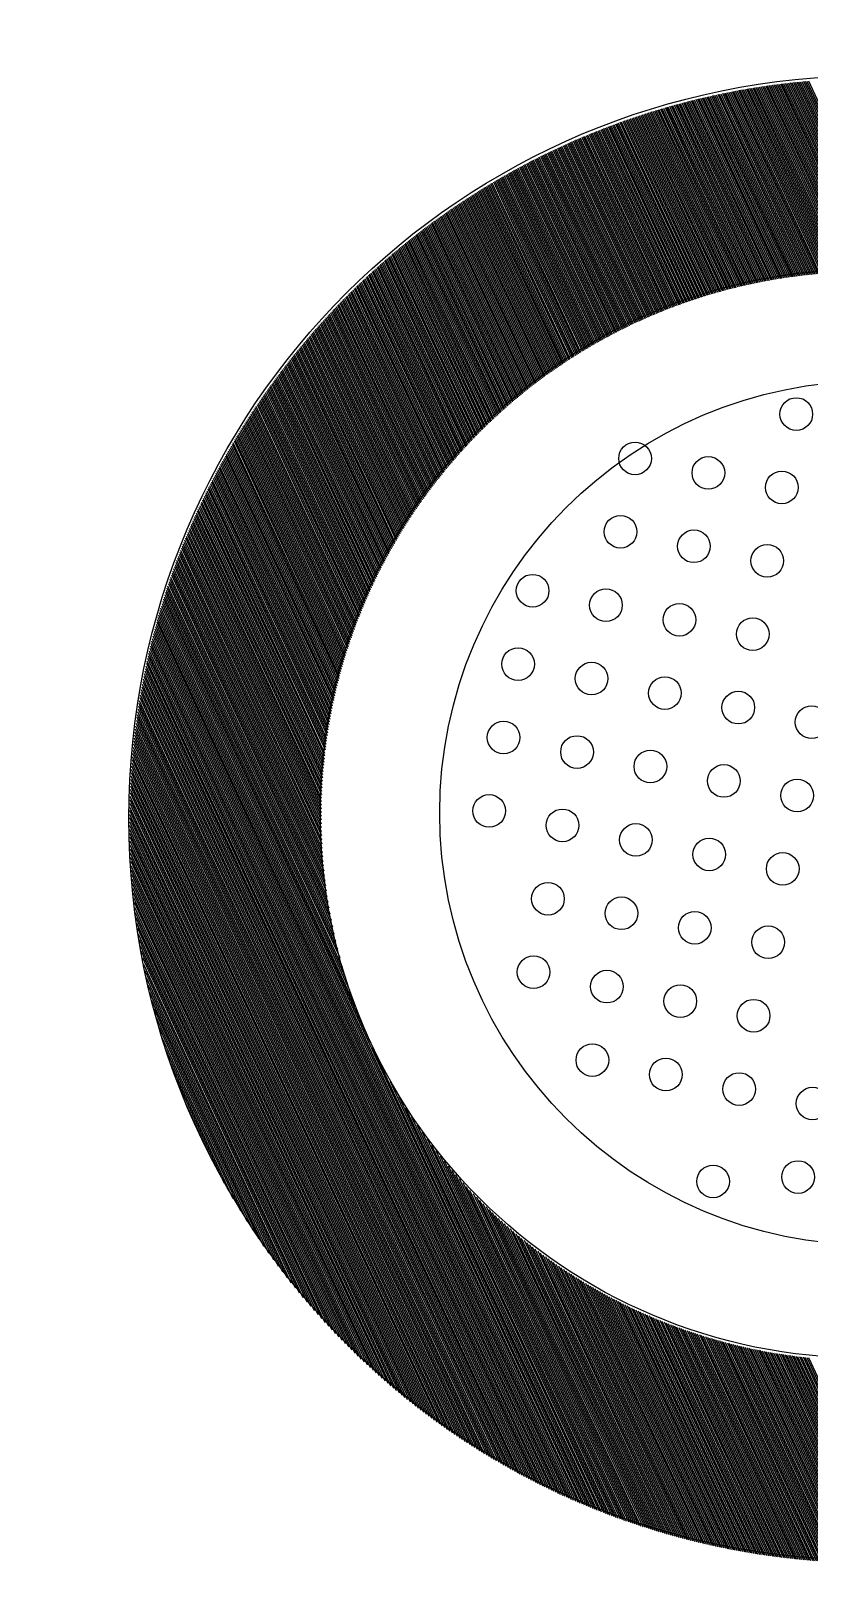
# Model space of a CAD drawing. Extents: x -11 to 40589024741, y -2 to 3380586937.
# Drawn here: x 40588213304 to 40588214091, y 3380353026 to 3380354603 of the extents above; entities that cross this region are included whole.
import ezdxf

# ---------------------------------------------------------------- set-up
doc = ezdxf.new("R2010")
doc.units = 0
doc.header["$LTSCALE"] = 10
doc.header["$MEASUREMENT"] = 0
for name, color, linetype in [('0-WALL', 252, 'Continuous'), ('WELL_ZF雨水', 4, 'Continuous'), ('WELL_雨水', 4, 'Continuous')]:
    doc.layers.add(name, color=color, linetype=linetype)

# ---------------------------------------------------------------- blocks, each defined once
blk = doc.blocks.new('虹吸井')
at = {"layer": 'WELL_ZF雨水', "color": 9, "linetype": 'Continuous'}
for p, q in [((-15971.2, -4117.8), (-15810.1, -3956.7)), ((-15970.7, -4119.6), (-15809.4, -3958.3)), ((-15970.3, -4121.4), (-15808.7, -3959.9)), ((-15969.8, -4123.2), (-15808.1, -3961.4)), ((-15969.4, -4125), (-15807.4, -3963)), ((-15969, -4126.8), (-15806.8, -3964.6)), ((-15968.5, -4128.6), (-15806.2, -3966.2)), ((-15968.1, -4130.4), (-15805.5, -3967.8)), ((-15967.7, -4132.3), (-15804.9, -3969.5)), ((-15967.3, -4134.1), (-15804.2, -3971.1)), ((-15966.9, -4136), (-15803.6, -3972.7)), ((-15966.5, -4137.8), (-15803, -3974.3)), ((-15966.1, -4139.7), (-15802.4, -3975.9)), ((-15965.7, -4141.5), (-15801.7, -3977.5)), ((-15965.3, -4143.4), (-15801.1, -3979.2)), ((-15965, -4145.2), (-15800.5, -3980.8)), ((-15964.6, -4147.1), (-15799.9, -3982.4)), ((-15964.2, -4149), (-15799.3, -3984.1)), ((-15963.9, -4150.9), (-15798.7, -3985.7)), ((-15963.5, -4152.8), (-15798.1, -3987.3)), ((-15963.2, -4154.7), (-15797.5, -3989)), ((-15962.8, -4156.6), (-15796.9, -3990.6)), ((-15962.5, -4158.5), (-15796.3, -3992.3)), ((-15962.2, -4160.4), (-15795.7, -3993.9)), ((-15961.8, -4162.3), (-15795.1, -3995.6)), ((-15961.5, -4164.3), (-15794.5, -3997.3)), ((-15961.2, -4166.2), (-15793.9, -3998.9)), ((-15960.9, -4168.1), (-15793.4, -4000.6)), ((-15960.6, -4170.1), (-15792.8, -4002.3)), ((-15960.3, -4172), (-15792.2, -4003.9)), ((-15960, -4174), (-15791.7, -4005.6)), ((-15959.7, -4176), (-15791.1, -4007.3)), ((-15959.5, -4177.9), (-15790.5, -4009)), ((-15959.2, -4179.9), (-15790, -4010.7)), ((-15958.9, -4181.9), (-15789.4, -4012.4)), ((-15958.7, -4183.9), (-15788.9, -4014.1)), ((-15958.4, -4185.9), (-15788.3, -4015.8)), ((-15958.2, -4187.9), (-15787.8, -4017.5)), ((-15958, -4189.9), (-15787.2, -4019.2)), ((-15957.7, -4191.9), (-15786.7, -4020.9)), ((-15957.5, -4193.9), (-15786.2, -4022.6)), ((-15957.3, -4196), (-15785.6, -4024.3)), ((-15957.1, -4198), (-15785.1, -4026)), ((-15956.9, -4200), (-15784.6, -4027.7)), ((-15956.7, -4202.1), (-15784.1, -4029.5)), ((-15956.5, -4204.2), (-15783.6, -4031.2)), ((-15956.3, -4206.2), (-15783, -4032.9)), ((-15956.2, -4208.3), (-15782.5, -4034.7)), ((-15956, -4210.4), (-15782, -4036.4)), ((-15955.8, -4212.5), (-15781.5, -4038.2)), ((-15955.7, -4214.6), (-15781, -4039.9)), ((-15955.6, -4216.7), (-15780.5, -4041.6)), ((-15955.4, -4218.8), (-15780, -4043.4)), ((-15955.3, -4220.9), (-15779.6, -4045.2)), ((-15955.2, -4223), (-15779.1, -4046.9)), ((-15955.1, -4225.2), (-15778.6, -4048.7)), ((-15955, -4227.3), (-15778.1, -4050.5)), ((-15954.9, -4229.4), (-15777.6, -4052.2)), ((-15954.8, -4231.6), (-15777.2, -4054)), ((-15954.7, -4233.8), (-15776.7, -4055.8)), ((-15954.6, -4235.9), (-15776.2, -4057.6)), ((-15954.6, -4238.1), (-15775.8, -4059.3)), ((-15954.5, -4240.3), (-15775.3, -4061.1)), ((-15954.5, -4242.5), (-15774.9, -4062.9)), ((-15954.4, -4244.7), (-15774.4, -4064.7)), ((-15954.4, -4247), (-15774, -4066.5)), ((-15954.6, -4267.3), (-15770.2, -4082.9)), ((-15954.5, -4262.7), (-15771, -4079.2)), ((-15954.5, -4265), (-15770.6, -4081.1)), ((-15954.4, -4249.2), (-15773.5, -4068.3)), ((-15954.4, -4251.4), (-15773.1, -4070.1)), ((-15954.4, -4253.7), (-15772.7, -4072)), ((-15954.4, -4255.9), (-15772.3, -4073.8)), ((-15954.4, -4258.2), (-15771.8, -4075.6)), ((-15954.4, -4260.4), (-15771.4, -4077.4)), ((-15955.4, -4286.1), (-15767, -4097.8)), ((-15955.3, -4283.7), (-15767.4, -4095.9)), ((-15955.1, -4281.3), (-15767.8, -4094)), ((-15955, -4279), (-15768.2, -4092.2)), ((-15954.9, -4276.6), (-15768.6, -4090.3)), ((-15954.8, -4274.3), (-15769, -4088.5)), ((-15954.7, -4272), (-15769.4, -4086.6)), ((-15954.6, -4269.6), (-15769.8, -4084.8)), ((-15957.2, -4308.1), (-15763.8, -4114.8)), ((-15956.9, -4305.6), (-15764.2, -4112.9)), ((-15956.7, -4303.1), (-15764.5, -4111)), ((-15956.5, -4300.7), (-15764.9, -4109.1)), ((-15956.3, -4298.2), (-15765.2, -4107.2)), ((-15956.1, -4295.8), (-15765.6, -4105.3)), ((-15955.9, -4293.3), (-15765.9, -4103.4)), ((-15955.7, -4290.9), (-15766.3, -4101.5)), ((-15955.6, -4288.5), (-15766.7, -4099.6)), ((-15959.6, -4328.5), (-15761.3, -4130.2)), ((-15959.3, -4325.9), (-15761.6, -4128.2)), ((-15958.9, -4323.3), (-15761.9, -4126.3)), ((-15958.6, -4320.8), (-15762.2, -4124.4)), ((-15958.3, -4318.2), (-15762.5, -4122.4)), ((-15958, -4315.7), (-15762.9, -4120.5)), ((-15957.7, -4313.1), (-15763.2, -4118.6)), ((-15957.4, -4310.6), (-15763.5, -4116.7)), ((-15963, -4349.9), (-15759, -4145.9)), ((-15962.6, -4347.2), (-15759.3, -4143.9)), ((-15962.1, -4344.4), (-15759.6, -4141.9)), ((-15961.7, -4341.8), (-15759.8, -4139.9)), ((-15961.2, -4339.1), (-15760.1, -4138)), ((-15960.8, -4336.4), (-15760.4, -4136)), ((-15960.4, -4333.8), (-15760.7, -4134.1)), ((-15960, -4331.1), (-15761, -4132.1)), ((-15967.6, -4372.4), (-15757.1, -4161.9)), ((-15966.9, -4369.5), (-15757.3, -4159.9)), ((-15966.3, -4366.6), (-15757.5, -4157.8)), ((-15965.7, -4363.8), (-15757.8, -4155.8)), ((-15965.2, -4361), (-15758, -4153.8)), ((-15964.6, -4358.2), (-15758.3, -4151.8)), ((-15964.1, -4355.4), (-15758.5, -4149.8)), ((-15963.6, -4352.6), (-15758.8, -4147.9)), ((-15972.6, -4393.2), (-15755.6, -4176.1)), ((-15971.8, -4390.1), (-15755.8, -4174.1)), ((-15971.1, -4387.1), (-15756, -4172)), ((-15970.3, -4384.1), (-15756.2, -4170)), ((-15969.6, -4381.1), (-15756.4, -4168)), ((-15968.9, -4378.2), (-15756.6, -4165.9)), ((-15968.2, -4375.3), (-15756.9, -4163.9)), ((-15980, -4418.5), (-15754.3, -4192.8)), ((-15979, -4415.2), (-15754.4, -4190.7)), ((-15978, -4411.9), (-15754.6, -4188.6)), ((-15977, -4408.7), (-15754.7, -4186.5)), ((-15976.1, -4405.6), (-15754.9, -4184.4)), ((-15975.2, -4402.4), (-15755.1, -4182.3)), ((-15974.3, -4399.3), (-15755.3, -4180.3)), ((-15973.5, -4396.2), (-15755.4, -4178.2)), ((-15988.1, -4442.3), (-15753.4, -4207.6)), ((-15986.9, -4438.8), (-15753.5, -4205.5)), ((-15985.6, -4435.3), (-15753.6, -4203.3)), ((-15984.4, -4431.9), (-15753.7, -4201.2)), ((-15983.2, -4428.5), (-15753.9, -4199.1)), ((-15982.1, -4425.1), (-15754, -4197)), ((-15981, -4421.8), (-15754.1, -4194.9)), ((-16000.2, -4472.3), (-15752.7, -4224.9)), ((-15998.5, -4468.4), (-15752.8, -4222.7)), ((-15996.8, -4464.5), (-15752.9, -4220.5)), ((-15995.3, -4460.7), (-15752.9, -4218.4)), ((-15993.7, -4456.9), (-15753, -4216.2)), ((-15992.3, -4453.2), (-15753.1, -4214)), ((-15990.8, -4449.5), (-15753.2, -4211.9)), ((-15989.5, -4445.9), (-15753.3, -4209.7)), ((-16014.2, -4502.1), (-15752.5, -4240.3)), ((-16011.9, -4497.6), (-15752.5, -4238.1)), ((-16009.8, -4493.1), (-15752.5, -4235.9)), ((-16007.7, -4488.8), (-15752.6, -4233.7)), ((-16005.7, -4484.6), (-15752.6, -4231.5)), ((-16003.8, -4480.4), (-15752.6, -4229.3)), ((-16001.9, -4476.3), (-15752.7, -4227.1)), ((-16033.9, -4537.5), (-15752.6, -4256.1)), ((-16030.6, -4531.9), (-15752.5, -4253.9)), ((-16027.5, -4526.5), (-15752.5, -4251.6)), ((-16024.5, -4521.4), (-15752.5, -4249.3)), ((-16021.7, -4516.3), (-15752.5, -4247.1)), ((-16019.1, -4511.5), (-15752.5, -4244.8)), ((-16016.6, -4506.7), (-15752.5, -4242.6)), ((-16067.7, -4587), (-15753, -4272.3)), ((-16061, -4578.1), (-15752.9, -4269.9)), ((-16055.2, -4570), (-15752.8, -4267.6)), ((-16050.1, -4562.7), (-15752.7, -4265.3)), ((-16045.5, -4555.8), (-15752.7, -4263)), ((-16041.3, -4549.4), (-15752.6, -4260.7)), ((-16037.5, -4543.3), (-15752.6, -4258.4)), ((-16465.7, -4994), (-15753.4, -4281.6)), ((-16463.4, -4993.9), (-15753.5, -4284)), ((-16461, -4993.7), (-15753.6, -4286.4)), ((-16113.4, -4639.4), (-15753.3, -4279.3)), ((-16087, -4610.8), (-15753.2, -4276.9)), ((-16075.9, -4597.5), (-15753.1, -4274.6)), ((-16458.6, -4993.6), (-15753.8, -4288.8)), ((-16456.2, -4993.5), (-15753.9, -4291.2)), ((-16453.8, -4993.3), (-15754, -4293.5)), ((-16451.4, -4993.2), (-15754.2, -4296)), ((-16449, -4993), (-15754.4, -4298.4)), ((-16446.6, -4992.8), (-15754.6, -4300.8)), ((-16444.1, -4992.6), (-15754.7, -4303.2)), ((-16441.7, -4992.4), (-15754.9, -4305.7)), ((-16439.3, -4992.2), (-15755.1, -4308.1)), ((-16436.8, -4992), (-15755.3, -4310.6)), ((-16434.3, -4991.8), (-15755.6, -4313)), ((-16431.9, -4991.6), (-15755.8, -4315.5)), ((-16429.4, -4991.3), (-15756, -4318)), ((-16426.9, -4991.1), (-15756.3, -4320.5)), ((-16424.4, -4990.8), (-15756.5, -4323)), ((-16421.9, -4990.6), (-15756.8, -4325.5)), ((-16419.3, -4990.3), (-15757.1, -4328)), ((-16416.8, -4990), (-15757.4, -4330.6)), ((-16414.3, -4989.7), (-15757.7, -4333.1)), ((-16411.7, -4989.4), (-15758, -4335.6)), ((-16409.2, -4989.1), (-15758.3, -4338.2)), ((-16406.6, -4988.7), (-15758.6, -4340.8)), ((-16404, -4988.4), (-15759, -4343.4)), ((-16401.4, -4988.1), (-15759.3, -4346)), ((-16398.8, -4987.7), (-15759.7, -4348.6)), ((-16396.2, -4987.3), (-15760, -4351.2)), ((-16393.6, -4986.9), (-15760.4, -4353.8)), ((-16390.9, -4986.6), (-15760.8, -4356.4)), ((-16388.3, -4986.2), (-15761.2, -4359.1)), ((-16385.6, -4985.7), (-15761.6, -4361.7)), ((-16383, -4985.3), (-15762.1, -4364.4)), ((-16380.3, -4984.9), (-15762.5, -4367.1)), ((-16377.6, -4984.4), (-15762.9, -4369.8)), ((-16374.9, -4984), (-15763.4, -4372.5)), ((-16372.1, -4983.5), (-15763.9, -4375.2)), ((-16369.4, -4983), (-15764.4, -4378)), ((-16366.7, -4982.5), (-15764.9, -4380.7)), ((-16363.9, -4982), (-15765.4, -4383.5)), ((-16361.1, -4981.5), (-15765.9, -4386.2)), ((-16358.4, -4980.9), (-15766.4, -4389)), ((-16355.6, -4980.4), (-15767, -4391.8)), ((-16352.7, -4979.8), (-15767.6, -4394.6)), ((-16349.9, -4979.2), (-15768.1, -4397.5)), ((-17181.8, -4562.8), (-17030.8, -4411.9)), ((-17181, -4564.3), (-17030.3, -4413.6)), ((-16347.1, -4978.6), (-15768.7, -4400.3)), ((-16344.2, -4978), (-15769.4, -4403.1)), ((-16341.3, -4977.4), (-15770, -4406)), ((-16338.5, -4976.7), (-15770.6, -4408.9)), ((-16335.6, -4976.1), (-15771.3, -4411.8)), ((-17180.3, -4565.9), (-17029.8, -4415.3)), ((-17179.6, -4567.4), (-17029.2, -4417)), ((-17178.9, -4568.9), (-17028.7, -4418.7)), ((-17178.1, -4570.4), (-17028.1, -4420.4)), ((-17177.4, -4571.9), (-17027.6, -4422.1)), ((-17176.7, -4573.4), (-17027, -4423.8)), ((-17175.9, -4575), (-17026.5, -4425.5)), ((-17175.2, -4576.5), (-17025.9, -4427.2)), ((-17174.5, -4578), (-17025.4, -4428.9)), ((-16332.6, -4975.4), (-15771.9, -4414.7)), ((-16329.7, -4974.7), (-15772.6, -4417.7)), ((-16326.8, -4974), (-15773.3, -4420.6)), ((-16323.8, -4973.3), (-15774.1, -4423.6)), ((-16320.8, -4972.6), (-15774.8, -4426.6)), ((-16317.8, -4971.8), (-15775.6, -4429.6)), ((-17173.7, -4579.5), (-17024.8, -4430.5)), ((-17173, -4581), (-17024.2, -4432.2)), ((-17172.2, -4582.4), (-17023.6, -4433.9)), ((-17171.5, -4583.9), (-17023.1, -4435.5)), ((-17170.7, -4585.4), (-17022.5, -4437.2)), ((-17169.9, -4586.9), (-17021.9, -4438.9)), ((-17169.2, -4588.4), (-17021.3, -4440.5)), ((-17168.4, -4589.9), (-17020.7, -4442.1)), ((-17167.7, -4591.4), (-17020.1, -4443.8)), ((-17166.9, -4592.8), (-17019.5, -4445.4)), ((-16314.8, -4971), (-15776.3, -4432.6)), ((-16311.8, -4970.2), (-15777.1, -4435.6)), ((-16308.7, -4969.4), (-15777.9, -4438.7)), ((-16305.6, -4968.6), (-15778.8, -4441.7)), ((-16302.5, -4967.8), (-15779.6, -4444.8)), ((-17166.1, -4594.3), (-17018.9, -4447.1)), ((-17165.3, -4595.8), (-17018.2, -4448.7)), ((-17164.6, -4597.2), (-17017.6, -4450.3)), ((-17163.8, -4598.7), (-17017, -4451.9)), ((-17163, -4600.2), (-17016.4, -4453.5)), ((-17162.2, -4601.6), (-17015.7, -4455.1)), ((-17161.4, -4603.1), (-17015.1, -4456.8)), ((-17160.6, -4604.5), (-17014.4, -4458.4)), ((-17159.8, -4606), (-17013.8, -4460)), ((-17159, -4607.4), (-17013.1, -4461.5)), ((-16299.4, -4966.9), (-15780.5, -4447.9)), ((-16296.3, -4966), (-15781.4, -4451.1)), ((-16293.1, -4965.1), (-15782.3, -4454.2)), ((-16290, -4964.2), (-15783.2, -4457.4)), ((-16286.8, -4963.2), (-15784.2, -4460.6)), ((-17158.2, -4608.9), (-17012.5, -4463.1)), ((-17157.4, -4610.3), (-17011.8, -4464.7)), ((-17156.6, -4611.8), (-17011.2, -4466.3)), ((-17155.8, -4613.2), (-17010.5, -4467.9)), ((-17155, -4614.6), (-17009.8, -4469.4)), ((-17154.2, -4616.1), (-17009.1, -4471)), ((-17153.4, -4617.5), (-17008.5, -4472.6)), ((-17152.6, -4618.9), (-17007.8, -4474.1)), ((-17151.7, -4620.3), (-17007.1, -4475.7)), ((-17150.9, -4621.8), (-17006.4, -4477.3)), ((-16283.5, -4962.2), (-15785.1, -4463.8)), ((-16280.3, -4961.2), (-15786.1, -4467.1)), ((-16277, -4960.2), (-15787.2, -4470.3)), ((-16273.7, -4959.2), (-15788.2, -4473.6)), ((-16270.4, -4958.1), (-15789.3, -4476.9)), ((-17150.1, -4623.2), (-17005.7, -4478.8)), ((-17149.3, -4624.6), (-17005, -4480.3)), ((-17148.4, -4626), (-17004.3, -4481.9)), ((-17147.6, -4627.4), (-17003.6, -4483.4)), ((-17146.8, -4628.8), (-17002.9, -4485)), ((-17145.9, -4630.2), (-17002.2, -4486.5)), ((-17145.1, -4631.6), (-17001.4, -4488)), ((-17144.2, -4633), (-17000.7, -4489.5)), ((-17143.4, -4634.4), (-17000, -4491.1)), ((-17142.5, -4635.8), (-16999.3, -4492.6)), ((-16267.1, -4957), (-15790.4, -4480.3)), ((-16263.7, -4955.9), (-15791.5, -4483.7)), ((-16260.3, -4954.7), (-15792.6, -4487)), ((-16256.9, -4953.6), (-15793.8, -4490.5)), ((-17141.7, -4637.2), (-16998.5, -4494.1)), ((-17140.8, -4638.6), (-16997.8, -4495.6)), ((-17140, -4640), (-16997.1, -4497.1)), ((-17139.1, -4641.4), (-16996.3, -4498.6)), ((-17138.2, -4642.8), (-16995.6, -4500.1)), ((-17137.4, -4644.1), (-16994.8, -4501.6)), ((-17136.5, -4645.5), (-16994, -4503.1)), ((-17135.6, -4646.9), (-16993.3, -4504.5)), ((-17134.8, -4648.3), (-16992.5, -4506)), ((-17133.9, -4649.6), (-16991.7, -4507.5)), ((-17133, -4651), (-16991, -4509)), ((-16253.5, -4952.4), (-15795, -4493.9)), ((-16250, -4951.1), (-15796.3, -4497.4)), ((-16246.5, -4949.9), (-15797.5, -4500.9)), ((-16242.9, -4948.6), (-15798.8, -4504.4)), ((-16239.3, -4947.2), (-15800.1, -4508)), ((-17132.1, -4652.4), (-16990.2, -4510.4)), ((-17131.2, -4653.7), (-16989.4, -4511.9)), ((-17130.4, -4655.1), (-16988.6, -4513.4)), ((-17129.5, -4656.4), (-16987.8, -4514.8)), ((-17128.6, -4657.8), (-16987.1, -4516.3)), ((-17127.7, -4659.2), (-16986.3, -4517.7)), ((-17126.8, -4660.5), (-16985.5, -4519.2)), ((-17125.9, -4661.8), (-16984.7, -4520.6)), ((-17125, -4663.2), (-16983.9, -4522.1)), ((-17124.1, -4664.5), (-16983, -4523.5)), ((-16235.7, -4945.9), (-15801.5, -4511.6)), ((-16232.1, -4944.5), (-15802.9, -4515.3)), ((-16228.4, -4943), (-15804.3, -4518.9)), ((-16224.7, -4941.6), (-15805.8, -4522.7)), ((-17123.2, -4665.9), (-16982.2, -4524.9)), ((-17122.3, -4667.2), (-16981.4, -4526.3)), ((-17121.4, -4668.5), (-16980.6, -4527.8)), ((-17120.4, -4669.9), (-16979.8, -4529.2)), ((-17119.5, -4671.2), (-16978.9, -4530.6)), ((-17118.6, -4672.5), (-16978.1, -4532)), ((-17117.7, -4673.9), (-16977.3, -4533.4)), ((-17116.8, -4675.2), (-16976.4, -4534.8)), ((-17115.8, -4676.5), (-16975.6, -4536.2)), ((-17114.9, -4677.8), (-16974.7, -4537.6)), ((-17114, -4679.1), (-16973.9, -4539)), ((-17113, -4680.4), (-16973, -4540.4)), ((-16221, -4940.1), (-15807.3, -4526.4)), ((-16217.2, -4938.5), (-15808.9, -4530.2)), ((-16213.3, -4936.9), (-15810.4, -4534)), ((-16209.4, -4935.3), (-15812.1, -4537.9)), ((-17112.1, -4681.7), (-16972.2, -4541.8)), ((-17111.2, -4683.1), (-16971.3, -4543.2)), ((-17110.2, -4684.4), (-16970.5, -4544.6)), ((-17109.3, -4685.7), (-16969.6, -4546)), ((-17108.3, -4687), (-16968.7, -4547.3)), ((-17107.4, -4688.3), (-16967.9, -4548.7)), ((-17106.4, -4689.5), (-16967, -4550.1)), ((-17105.5, -4690.8), (-16966.1, -4551.5)), ((-17104.5, -4692.1), (-16965.2, -4552.8)), ((-17103.6, -4693.4), (-16964.3, -4554.2)), ((-17102.6, -4694.7), (-16963.4, -4555.5)), ((-16205.5, -4933.6), (-15813.8, -4541.8)), ((-16201.6, -4931.9), (-15815.5, -4545.8)), ((-16197.5, -4930.1), (-15817.3, -4549.8)), ((-16193.5, -4928.3), (-15819.1, -4553.9)), ((-17101.7, -4696), (-16962.5, -4556.9)), ((-17100.7, -4697.3), (-16961.6, -4558.2)), ((-17099.7, -4698.5), (-16960.7, -4559.6)), ((-17098.7, -4699.8), (-16959.8, -4560.9)), ((-17097.8, -4701.1), (-16958.9, -4562.2)), ((-17096.8, -4702.4), (-16958, -4563.6)), ((-17095.8, -4703.6), (-16957.1, -4564.9)), ((-17094.8, -4704.9), (-16956.2, -4566.2)), ((-17093.9, -4706.2), (-16955.3, -4567.6)), ((-17092.9, -4707.4), (-16954.3, -4568.9)), ((-17091.9, -4708.7), (-16953.4, -4570.2)), ((-17090.9, -4709.9), (-16952.5, -4571.5)), ((-16189.3, -4926.4), (-15821, -4558)), ((-16185.2, -4924.5), (-15822.9, -4562.2)), ((-16180.9, -4922.5), (-15824.9, -4566.5)), ((-16176.6, -4920.4), (-15827, -4570.8)), ((-17089.9, -4711.2), (-16951.5, -4572.8)), ((-17088.9, -4712.4), (-16950.6, -4574.1)), ((-17087.9, -4713.7), (-16949.7, -4575.4)), ((-17086.9, -4714.9), (-16948.7, -4576.7)), ((-17085.9, -4716.2), (-16947.8, -4578)), ((-17084.9, -4717.4), (-16946.8, -4579.3)), ((-17083.9, -4718.6), (-16945.9, -4580.6)), ((-17082.9, -4719.9), (-16944.9, -4581.9)), ((-17081.9, -4721.1), (-16943.9, -4583.2)), ((-17080.9, -4722.3), (-16943, -4584.5)), ((-17079.9, -4723.6), (-16942, -4585.7)), ((-17078.8, -4724.8), (-16941, -4587)), ((-16172.2, -4918.3), (-15829.1, -4575.1)), ((-16167.8, -4916.1), (-15831.3, -4579.6)), ((-16163.3, -4913.8), (-15833.6, -4584.1)), ((-17077.8, -4726), (-16940.1, -4588.3)), ((-17076.8, -4727.2), (-16939.1, -4589.5)), ((-17075.8, -4728.5), (-16938.1, -4590.8)), ((-17074.7, -4729.7), (-16937.1, -4592.1)), ((-17073.7, -4730.9), (-16936.1, -4593.3)), ((-17072.7, -4732.1), (-16935.1, -4594.6)), ((-17071.6, -4733.3), (-16934.1, -4595.8)), ((-17070.6, -4734.5), (-16933.1, -4597.1)), ((-17069.6, -4735.7), (-16932.1, -4598.3)), ((-17068.5, -4736.9), (-16931.1, -4599.6)), ((-17067.5, -4738.1), (-16930.1, -4600.8)), ((-17066.4, -4739.3), (-16929.1, -4602)), ((-17065.4, -4740.5), (-16928.1, -4603.3)), ((-16158.7, -4911.5), (-15835.9, -4588.7)), ((-16154, -4909), (-15838.3, -4593.4)), ((-16149.2, -4906.5), (-15840.9, -4598.1)), ((-16144.4, -4903.9), (-15843.5, -4603)), ((-17064.3, -4741.7), (-16927.1, -4604.5)), ((-17063.3, -4742.9), (-16926.1, -4605.7)), ((-17062.2, -4744.1), (-16925, -4606.9)), ((-17061.1, -4745.3), (-16924, -4608.1)), ((-17060.1, -4746.5), (-16923, -4609.4)), ((-17059, -4747.6), (-16921.9, -4610.6)), ((-17058, -4748.8), (-16920.9, -4611.8)), ((-17056.9, -4750), (-16919.9, -4613)), ((-17055.8, -4751.2), (-16918.8, -4614.2)), ((-17054.7, -4752.3), (-16917.8, -4615.4)), ((-17053.7, -4753.5), (-16916.7, -4616.6)), ((-17052.6, -4754.7), (-16915.7, -4617.8)), ((-17051.5, -4755.8), (-16914.6, -4618.9)), ((-16139.4, -4901.2), (-15846.2, -4608)), ((-16134.3, -4898.3), (-15849, -4613.1)), ((-16129.1, -4895.4), (-15852, -4618.3)), ((-17050.4, -4757), (-16913.5, -4620.1)), ((-17049.3, -4758.2), (-16912.5, -4621.3)), ((-17048.2, -4759.3), (-16911.4, -4622.5)), ((-17047.2, -4760.5), (-16910.3, -4623.7)), ((-17046.1, -4761.6), (-16909.3, -4624.8)), ((-17045, -4762.8), (-16908.2, -4626)), ((-17043.9, -4763.9), (-16907.1, -4627.2)), ((-17042.8, -4765.1), (-16906, -4628.3)), ((-17041.7, -4766.2), (-16904.9, -4629.5)), ((-17040.6, -4767.3), (-16903.9, -4630.6)), ((-17039.5, -4768.5), (-16902.8, -4631.8)), ((-17038.3, -4769.6), (-16901.7, -4632.9)), ((-17037.2, -4770.8), (-16900.6, -4634.1)), ((-16123.8, -4892.3), (-15855.1, -4623.6)), ((-16118.3, -4889), (-15858.3, -4629.1)), ((-16112.6, -4885.6), (-15861.7, -4634.7)), ((-17036.1, -4771.9), (-16899.5, -4635.2)), ((-17035, -4773), (-16898.4, -4636.4)), ((-17033.9, -4774.1), (-16897.2, -4637.5)), ((-17032.8, -4775.3), (-16896.1, -4638.6)), ((-17031.6, -4776.4), (-16895, -4639.8)), ((-17030.5, -4777.5), (-16893.9, -4640.9)), ((-17029.4, -4778.6), (-16892.8, -4642)), ((-17028.3, -4779.7), (-16891.7, -4643.1)), ((-17027.1, -4780.8), (-16890.5, -4644.3)), ((-17026, -4782), (-16889.4, -4645.4)), ((-17024.8, -4783.1), (-16888.3, -4646.5)), ((-17023.7, -4784.2), (-16887.1, -4647.6)), ((-17022.6, -4785.3), (-16886, -4648.7)), ((-17021.4, -4786.4), (-16884.8, -4649.8)), ((-17020.3, -4787.5), (-16883.7, -4650.9)), ((-16468.1, -4994.1), (-16117.5, -4643.6)), ((-16106.8, -4882), (-15865.3, -4640.6)), ((-16100.8, -4878.3), (-15869.1, -4646.6)), ((-17019.1, -4788.6), (-16882.5, -4652)), ((-17018, -4789.7), (-16881.4, -4653.1)), ((-17016.8, -4790.7), (-16880.2, -4654.2)), ((-17015.7, -4791.8), (-16879.1, -4655.2)), ((-17014.5, -4792.9), (-16877.9, -4656.3)), ((-17013.3, -4794), (-16876.7, -4657.4)), ((-17012.2, -4795.1), (-16875.6, -4658.5)), ((-17011, -4796.2), (-16874.4, -4659.5)), ((-17009.8, -4797.2), (-16873.2, -4660.6)), ((-17008.7, -4798.3), (-16872, -4661.7)), ((-17007.5, -4799.4), (-16870.8, -4662.7)), ((-17006.3, -4800.5), (-16869.6, -4663.8)), ((-17005.1, -4801.5), (-16868.5, -4664.8)), ((-17004, -4802.6), (-16867.3, -4665.9)), ((-16094.5, -4874.2), (-15873.1, -4652.8)), ((-16088, -4870), (-15877.4, -4659.4)), ((-16081.2, -4865.4), (-15882, -4666.2)), ((-17002.8, -4803.6), (-16866.1, -4666.9)), ((-17001.6, -4804.7), (-16864.9, -4668)), ((-17000.4, -4805.8), (-16863.7, -4669)), ((-16999.2, -4806.8), (-16862.5, -4670.1)), ((-16998, -4807.9), (-16861.2, -4671.1)), ((-16996.8, -4808.9), (-16860, -4672.1)), ((-16995.6, -4810), (-16858.8, -4673.2)), ((-16994.4, -4811), (-16857.6, -4674.2)), ((-16993.2, -4812.1), (-16856.4, -4675.2)), ((-16992, -4813.1), (-16855.1, -4676.2)), ((-16990.8, -4814.1), (-16853.9, -4677.2)), ((-16989.6, -4815.2), (-16852.7, -4678.3)), ((-16988.4, -4816.2), (-16851.4, -4679.3)), ((-16987.2, -4817.2), (-16850.2, -4680.3)), ((-16986, -4818.3), (-16849, -4681.3)), ((-16984.7, -4819.3), (-16847.7, -4682.3)), ((-16472.8, -4994.3), (-16159.5, -4681)), ((-16470.4, -4994.2), (-16146.2, -4670)), ((-16074, -4860.5), (-15886.9, -4673.4)), ((-16066.4, -4855.1), (-15892.3, -4681)), ((-16983.5, -4820.3), (-16846.5, -4683.3)), ((-16982.3, -4821.3), (-16845.2, -4684.3)), ((-16981.1, -4822.3), (-16844, -4685.2)), ((-16979.8, -4823.4), (-16842.7, -4686.2)), ((-16978.6, -4824.4), (-16841.4, -4687.2)), ((-16977.4, -4825.4), (-16840.2, -4688.2)), ((-16976.1, -4826.4), (-16838.9, -4689.2)), ((-16974.9, -4827.4), (-16837.6, -4690.1)), ((-16973.7, -4828.4), (-16836.4, -4691.1)), ((-16972.4, -4829.4), (-16835.1, -4692.1)), ((-16971.2, -4830.4), (-16833.8, -4693)), ((-16969.9, -4831.4), (-16832.5, -4694)), ((-16968.7, -4832.4), (-16831.2, -4695)), ((-16967.4, -4833.4), (-16829.9, -4695.9)), ((-16966.2, -4834.4), (-16828.6, -4696.9)), ((-16964.9, -4835.4), (-16827.3, -4697.8)), ((-16477.4, -4994.5), (-16178.9, -4696)), ((-16475.1, -4994.4), (-16170, -4689.2)), ((-16058.2, -4849.2), (-15898.2, -4689.1)), ((-16049.4, -4842.6), (-15904.8, -4698)), ((-16963.6, -4836.4), (-16826, -4698.7)), ((-16962.4, -4837.3), (-16824.7, -4699.7)), ((-16961.1, -4838.3), (-16823.4, -4700.6)), ((-16959.8, -4839.3), (-16822.1, -4701.5)), ((-16958.6, -4840.3), (-16820.8, -4702.5)), ((-16957.3, -4841.2), (-16819.5, -4703.4)), ((-16956, -4842.2), (-16818.1, -4704.3)), ((-16954.7, -4843.2), (-16816.8, -4705.2)), ((-16953.5, -4844.1), (-16815.5, -4706.2)), ((-16952.2, -4845.1), (-16814.1, -4707.1)), ((-16950.9, -4846.1), (-16812.8, -4708)), ((-16949.6, -4847), (-16811.5, -4708.9)), ((-16948.3, -4848), (-16810.1, -4709.8)), ((-16947, -4848.9), (-16808.8, -4710.7)), ((-16945.7, -4849.9), (-16807.4, -4711.6)), ((-16944.4, -4850.8), (-16806.1, -4712.5)), ((-16943.1, -4851.8), (-16804.7, -4713.4)), ((-16484.4, -4994.7), (-16201.1, -4711.5)), ((-16482.1, -4994.6), (-16194.3, -4706.9)), ((-16479.7, -4994.6), (-16187, -4701.8)), ((-16039.5, -4835), (-15912.4, -4707.8)), ((-16941.8, -4852.7), (-16803.4, -4714.2)), ((-16940.5, -4853.7), (-16802, -4715.1)), ((-16939.2, -4854.6), (-16800.6, -4716)), ((-16937.9, -4855.5), (-16799.3, -4716.9)), ((-16936.6, -4856.5), (-16797.9, -4717.7)), ((-16935.3, -4857.4), (-16796.5, -4718.6)), ((-16934, -4858.3), (-16795.1, -4719.5)), ((-16932.7, -4859.3), (-16793.7, -4720.3)), ((-16931.3, -4860.2), (-16792.3, -4721.2)), ((-16930, -4861.1), (-16791, -4722)), ((-16928.7, -4862), (-16789.6, -4722.9)), ((-16927.4, -4862.9), (-16788.2, -4723.7)), ((-16926, -4863.8), (-16786.8, -4724.6)), ((-16924.7, -4864.8), (-16785.3, -4725.4)), ((-16923.4, -4865.7), (-16783.9, -4726.3)), ((-16922, -4866.6), (-16782.5, -4727.1)), ((-16920.7, -4867.5), (-16781.1, -4727.9)), ((-16919.3, -4868.4), (-16779.7, -4728.7)), ((-16918, -4869.3), (-16778.3, -4729.6)), ((-16495.8, -4994.9), (-16230.4, -4729.5)), ((-16493.5, -4994.8), (-16225.1, -4726.4)), ((-16491.2, -4994.8), (-16219.5, -4723.1)), ((-16489, -4994.8), (-16213.7, -4719.5)), ((-16486.7, -4994.7), (-16207.6, -4715.6)), ((-16028.3, -4826), (-15921.4, -4719.1)), ((-16916.6, -4870.2), (-16776.8, -4730.4)), ((-16915.3, -4871.1), (-16775.4, -4731.2)), ((-16913.9, -4872), (-16774, -4732)), ((-16912.6, -4872.8), (-16772.5, -4732.8)), ((-16911.2, -4873.7), (-16771.1, -4733.6)), ((-16909.8, -4874.6), (-16769.6, -4734.4)), ((-16908.5, -4875.5), (-16768.2, -4735.2)), ((-16907.1, -4876.4), (-16766.7, -4736)), ((-16905.7, -4877.2), (-16765.3, -4736.8)), ((-16904.4, -4878.1), (-16763.8, -4737.6)), ((-16903, -4879), (-16762.4, -4738.3)), ((-16901.6, -4879.9), (-16760.9, -4739.1)), ((-16900.2, -4880.7), (-16759.4, -4739.9)), ((-16898.9, -4881.6), (-16757.9, -4740.7)), ((-16897.5, -4882.4), (-16756.5, -4741.4)), ((-16896.1, -4883.3), (-16755, -4742.2)), ((-16894.7, -4884.2), (-16753.5, -4743)), ((-16893.3, -4885), (-16752, -4743.7)), ((-16891.9, -4885.9), (-16750.5, -4744.5)), ((-16890.5, -4886.7), (-16749, -4745.2)), ((-16509.2, -4994.9), (-16259.4, -4745)), ((-16507, -4994.9), (-16254.9, -4742.8)), ((-16504.8, -4994.9), (-16250.3, -4740.4)), ((-16502.5, -4994.9), (-16245.5, -4737.9)), ((-16500.3, -4994.9), (-16240.6, -4735.2)), ((-16498, -4994.9), (-16235.6, -4732.5)), ((-16014.6, -4814.6), (-15932.8, -4732.7)), ((-16889.1, -4887.6), (-16747.5, -4745.9)), ((-16887.7, -4888.4), (-16746, -4746.7)), ((-16886.3, -4889.2), (-16744.5, -4747.4)), ((-16884.9, -4890.1), (-16743, -4748.2)), ((-16883.5, -4890.9), (-16741.5, -4748.9)), ((-16882.1, -4891.7), (-16739.9, -4749.6)), ((-16880.7, -4892.6), (-16738.4, -4750.3)), ((-16879.2, -4893.4), (-16736.9, -4751)), ((-16877.8, -4894.2), (-16735.4, -4751.8)), ((-16876.4, -4895), (-16733.8, -4752.5)), ((-16875, -4895.9), (-16732.3, -4753.2)), ((-16873.5, -4896.7), (-16730.7, -4753.9)), ((-16872.1, -4897.5), (-16729.2, -4754.6)), ((-16870.7, -4898.3), (-16727.6, -4755.3)), ((-16869.2, -4899.1), (-16726.1, -4755.9)), ((-16867.8, -4899.9), (-16724.5, -4756.6)), ((-16866.3, -4900.7), (-16722.9, -4757.3)), ((-16864.9, -4901.5), (-16721.4, -4758)), ((-16863.5, -4902.3), (-16719.8, -4758.7)), ((-16862, -4903.1), (-16718.2, -4759.3)), ((-16860.6, -4903.9), (-16716.6, -4760)), ((-16859.1, -4904.7), (-16715.1, -4760.6)), ((-16526.8, -4994.5), (-16292.5, -4760.1)), ((-16524.7, -4994.6), (-16288.6, -4758.5)), ((-16522.5, -4994.6), (-16284.7, -4756.8)), ((-16520.3, -4994.7), (-16280.6, -4755)), ((-16518.1, -4994.7), (-16276.6, -4753.2)), ((-16515.9, -4994.8), (-16272.4, -4751.3)), ((-16513.7, -4994.8), (-16268.2, -4749.3)), ((-16511.5, -4994.8), (-16263.8, -4747.2)), ((-15994.6, -4796.8), (-15950.6, -4752.7)), ((-16857.6, -4905.5), (-16713.5, -4761.3)), ((-16856.2, -4906.3), (-16711.9, -4762)), ((-16854.7, -4907), (-16710.3, -4762.6)), ((-16853.2, -4907.8), (-16708.7, -4763.2)), ((-16851.8, -4908.6), (-16707.1, -4763.9)), ((-16850.3, -4909.4), (-16705.5, -4764.5)), ((-16848.8, -4910.1), (-16703.9, -4765.2)), ((-16847.4, -4910.9), (-16702.2, -4765.8)), ((-16845.9, -4911.7), (-16700.6, -4766.4)), ((-16844.4, -4912.4), (-16699, -4767)), ((-16842.9, -4913.2), (-16697.4, -4767.6)), ((-16841.4, -4913.9), (-16695.7, -4768.2)), ((-16839.9, -4914.7), (-16694.1, -4768.9)), ((-16838.4, -4915.4), (-16692.4, -4769.5)), ((-16836.9, -4916.2), (-16690.8, -4770)), ((-16835.4, -4916.9), (-16689.1, -4770.6)), ((-16833.9, -4917.7), (-16687.5, -4771.2)), ((-16832.4, -4918.4), (-16685.8, -4771.8)), ((-16830.9, -4919.2), (-16684.1, -4772.4)), ((-16829.4, -4919.9), (-16682.5, -4773)), ((-16827.9, -4920.6), (-16680.8, -4773.5)), ((-16826.4, -4921.3), (-16679.1, -4774.1)), ((-16824.9, -4922.1), (-16677.4, -4774.7)), ((-16823.3, -4922.8), (-16675.8, -4775.2)), ((-16821.8, -4923.5), (-16674.1, -4775.8)), ((-16820.3, -4924.2), (-16672.4, -4776.3)), ((-16818.7, -4924.9), (-16670.7, -4776.9)), ((-16554.6, -4993.1), (-16338.5, -4777)), ((-16552.5, -4993.2), (-16335.2, -4775.9)), ((-16550.4, -4993.4), (-16331.9, -4774.9)), ((-16548.3, -4993.5), (-16328.5, -4773.7)), ((-16546.2, -4993.6), (-16325.1, -4772.6)), ((-16544, -4993.7), (-16321.7, -4771.4)), ((-16541.9, -4993.9), (-16318.2, -4770.1)), ((-16539.8, -4994), (-16314.7, -4768.8)), ((-16537.6, -4994.1), (-16311.1, -4767.5)), ((-16535.5, -4994.2), (-16307.5, -4766.1)), ((-16533.3, -4994.3), (-16303.8, -4764.7)), ((-16531.2, -4994.3), (-16300.1, -4763.3)), ((-16529, -4994.4), (-16296.3, -4761.7)), ((-16817.2, -4925.7), (-16669, -4777.4)), ((-16815.7, -4926.4), (-16667.2, -4777.9)), ((-16814.1, -4927.1), (-16665.5, -4778.5)), ((-16812.6, -4927.8), (-16663.8, -4779)), ((-16811, -4928.5), (-16662.1, -4779.5)), ((-16809.5, -4929.2), (-16660.3, -4780)), ((-16807.9, -4929.9), (-16658.6, -4780.5)), ((-16806.4, -4930.6), (-16656.9, -4781)), ((-16804.8, -4931.2), (-16655.1, -4781.5)), ((-16803.3, -4931.9), (-16653.4, -4782)), ((-16801.7, -4932.6), (-16651.6, -4782.5)), ((-16800.1, -4933.3), (-16649.9, -4783)), ((-16798.6, -4934), (-16648.1, -4783.5)), ((-16797, -4934.6), (-16646.3, -4784)), ((-16795.4, -4935.3), (-16644.6, -4784.4)), ((-16793.9, -4936), (-16642.8, -4784.9)), ((-16792.3, -4936.6), (-16641, -4785.4)), ((-16790.7, -4937.3), (-16639.2, -4785.8)), ((-16789.1, -4938), (-16637.4, -4786.3)), ((-16787.5, -4938.6), (-16635.6, -4786.7)), ((-16785.9, -4939.3), (-16633.8, -4787.2)), ((-16784.3, -4939.9), (-16632, -4787.6)), ((-16782.7, -4940.6), (-16630.2, -4788)), ((-16781.1, -4941.2), (-16628.4, -4788.4)), ((-16779.5, -4941.9), (-16626.5, -4788.9)), ((-16777.9, -4942.5), (-16624.7, -4789.3)), ((-16776.3, -4943.1), (-16622.9, -4789.7)), ((-16774.7, -4943.8), (-16621, -4790.1)), ((-16773.1, -4944.4), (-16619.2, -4790.5)), ((-16771.4, -4945), (-16617.3, -4790.9)), ((-16769.8, -4945.6), (-16615.5, -4791.3)), ((-16768.2, -4946.2), (-16613.6, -4791.6)), ((-16766.6, -4946.9), (-16611.7, -4792)), ((-16764.9, -4947.5), (-16609.9, -4792.4)), ((-16763.3, -4948.1), (-16608, -4792.8)), ((-16595.5, -4989.1), (-16398.8, -4792.4)), ((-16593.5, -4989.3), (-16396, -4791.8)), ((-16591.5, -4989.6), (-16393.2, -4791.2)), ((-16589.5, -4989.8), (-16390.3, -4790.6)), ((-16587.5, -4990.1), (-16387.5, -4790)), ((-16585.5, -4990.3), (-16384.6, -4789.4)), ((-16583.5, -4990.5), (-16381.7, -4788.7)), ((-16581.4, -4990.7), (-16378.8, -4788.1)), ((-16579.4, -4990.9), (-16375.8, -4787.4)), ((-16577.4, -4991.1), (-16372.9, -4786.6)), ((-16575.3, -4991.4), (-16369.9, -4785.9)), ((-16573.3, -4991.5), (-16366.9, -4785.1)), ((-16571.2, -4991.7), (-16363.8, -4784.3)), ((-16569.2, -4991.9), (-16360.8, -4783.5)), ((-16567.1, -4992.1), (-16357.7, -4782.7)), ((-16565, -4992.3), (-16354.6, -4781.8)), ((-16563, -4992.5), (-16351.4, -4780.9)), ((-16560.9, -4992.6), (-16348.2, -4780)), ((-16558.8, -4992.8), (-16345, -4779)), ((-16556.7, -4992.9), (-16341.8, -4778)), ((-16761.7, -4948.7), (-16606.1, -4793.1)), ((-16760, -4949.3), (-16604.2, -4793.5)), ((-16758.4, -4949.9), (-16602.3, -4793.8)), ((-16756.7, -4950.5), (-16600.4, -4794.2)), ((-16755.1, -4951.1), (-16598.5, -4794.5)), ((-16753.4, -4951.7), (-16596.6, -4794.8)), ((-16751.8, -4952.3), (-16594.6, -4795.1)), ((-16750.1, -4952.8), (-16592.7, -4795.5)), ((-16748.4, -4953.4), (-16590.8, -4795.8)), ((-16746.8, -4954), (-16588.8, -4796.1)), ((-16745.1, -4954.6), (-16586.9, -4796.4)), ((-16743.4, -4955.1), (-16584.9, -4796.7)), ((-16741.7, -4955.7), (-16583, -4797)), ((-16740.1, -4956.3), (-16581, -4797.2)), ((-16738.4, -4956.8), (-16579.1, -4797.5)), ((-16736.7, -4957.4), (-16577.1, -4797.8)), ((-16735, -4957.9), (-16575.1, -4798)), ((-16733.3, -4958.5), (-16573.1, -4798.3)), ((-16731.6, -4959), (-16571.1, -4798.5)), ((-16729.9, -4959.6), (-16569.1, -4798.8)), ((-16728.2, -4960.1), (-16567.1, -4799)), ((-16726.5, -4960.7), (-16565.1, -4799.2)), ((-16724.8, -4961.2), (-16563, -4799.5)), ((-16723.1, -4961.7), (-16561, -4799.7)), ((-16721.3, -4962.3), (-16559, -4799.9)), ((-16719.6, -4962.8), (-16556.9, -4800.1)), ((-16717.9, -4963.3), (-16554.9, -4800.3)), ((-16716.2, -4963.8), (-16552.8, -4800.5)), ((-16714.4, -4964.3), (-16550.8, -4800.6)), ((-16712.7, -4964.8), (-16548.7, -4800.8)), ((-16711, -4965.3), (-16546.6, -4801)), ((-16709.2, -4965.8), (-16544.5, -4801.1)), ((-16707.5, -4966.3), (-16542.4, -4801.3)), ((-16705.7, -4966.8), (-16540.3, -4801.4)), ((-16704, -4967.3), (-16538.2, -4801.6)), ((-16702.2, -4967.8), (-16536.1, -4801.7)), ((-16700.4, -4968.3), (-16534, -4801.8)), ((-16698.7, -4968.8), (-16531.8, -4801.9)), ((-16696.9, -4969.3), (-16529.7, -4802)), ((-16695.1, -4969.7), (-16527.5, -4802.1)), ((-16693.4, -4970.2), (-16525.4, -4802.2)), ((-16691.6, -4970.7), (-16523.2, -4802.3)), ((-16689.8, -4971.1), (-16521, -4802.3)), ((-16688, -4971.6), (-16518.8, -4802.4)), ((-16686.2, -4972), (-16516.7, -4802.5)), ((-16684.4, -4972.5), (-16514.5, -4802.5)), ((-16682.6, -4972.9), (-16512.2, -4802.5)), ((-16680.8, -4973.4), (-16510, -4802.6)), ((-16679, -4973.8), (-16507.8, -4802.6)), ((-16677.2, -4974.3), (-16505.6, -4802.6)), ((-16675.4, -4974.7), (-16503.3, -4802.6)), ((-16673.6, -4975.1), (-16501.1, -4802.6)), ((-16671.8, -4975.5), (-16498.8, -4802.6)), ((-16669.9, -4976), (-16496.5, -4802.5)), ((-16668.1, -4976.4), (-16494.2, -4802.5)), ((-16666.3, -4976.8), (-16492, -4802.5)), ((-16664.4, -4977.2), (-16489.7, -4802.4)), ((-16662.6, -4977.6), (-16487.3, -4802.3)), ((-16660.8, -4978), (-16485, -4802.3)), ((-16658.9, -4978.4), (-16482.7, -4802.2)), ((-16657.1, -4978.8), (-16480.3, -4802.1)), ((-16655.2, -4979.2), (-16478, -4802)), ((-16653.3, -4979.6), (-16475.6, -4801.8)), ((-16651.5, -4979.9), (-16473.3, -4801.7)), ((-16649.6, -4980.3), (-16470.9, -4801.6)), ((-16647.7, -4980.7), (-16468.5, -4801.4)), ((-16645.9, -4981.1), (-16466.1, -4801.3)), ((-16644, -4981.4), (-16463.6, -4801.1)), ((-16642.1, -4981.8), (-16461.2, -4800.9)), ((-16640.2, -4982.1), (-16458.8, -4800.7)), ((-16638.3, -4982.5), (-16456.3, -4800.5)), ((-16636.4, -4982.8), (-16453.9, -4800.3)), ((-16634.5, -4983.2), (-16451.4, -4800)), ((-16632.6, -4983.5), (-16448.9, -4799.8)), ((-16630.7, -4983.9), (-16446.4, -4799.5)), ((-16628.8, -4984.2), (-16443.9, -4799.3)), ((-16626.9, -4984.5), (-16441.3, -4799)), ((-16624.9, -4984.8), (-16438.8, -4798.7)), ((-16623, -4985.1), (-16436.2, -4798.4)), ((-16621.1, -4985.5), (-16433.6, -4798)), ((-16619.1, -4985.8), (-16431.1, -4797.7)), ((-16617.2, -4986.1), (-16428.5, -4797.3)), ((-16615.2, -4986.4), (-16425.8, -4797)), ((-16613.3, -4986.7), (-16423.2, -4796.6)), ((-16611.3, -4987), (-16420.6, -4796.2)), ((-16609.4, -4987.2), (-16417.9, -4795.8)), ((-16607.4, -4987.5), (-16415.2, -4795.3)), ((-16605.4, -4987.8), (-16412.5, -4794.9)), ((-16603.5, -4988.1), (-16409.8, -4794.4)), ((-16601.5, -4988.3), (-16407.1, -4793.9)), ((-16599.5, -4988.6), (-16404.3, -4793.4)), ((-16597.5, -4988.8), (-16401.6, -4792.9))]:
    blk.add_line(p, q, dxfattribs=at)
at = {"layer": 'WELL_ZF雨水', "color": 1}
for centre, radius in [((-16504.6, -4246.4), 750), ((-16506.5, -4254.1), 550), ((-16509.5, -4247.6), 436.5)]:
    blk.add_circle(centre, radius, dxfattribs=at)
at = {"layer": 'WELL_ZF雨水', "color": 0, "linetype": 'ByBlock'}
for centre in [(-16138.7, -4190.7), (-16213.4, -4202.5), (-16213.4, -4202.5), (-16104.9, -4269.7), (-16276.2, -4289), (-16276.2, -4289), (-16201.6, -4277.2), (-16201.6, -4277.2), (-16350.9, -4300.8), (-16350.9, -4300.8), (-16425.5, -4312.6), (-16574.8, -4336.3), (-16500.2, -4324.5), (-16189.8, -4351.8), (-16189.8, -4351.8), (-16264.4, -4363.6), (-16264.4, -4363.6), (-16339.1, -4375.5), (-16339.1, -4375.5), (-16488.4, -4399.1), (-16413.7, -4387.3), (-16563, -4410.9), (-16637.7, -4422.8), (-16637.7, -4422.8), (-16637.7, -4422.8), (-16177.9, -4426.5), (-16177.9, -4426.5), (-16787, -4446.4), (-16787, -4446.4), (-16712.3, -4434.6), (-16712.3, -4434.6), (-16712.3, -4434.6), (-16252.6, -4438.3), (-16252.6, -4438.3), (-16861.6, -4458.2), (-16401.9, -4461.9), (-16327.2, -4450.1), (-16327.2, -4450.1), (-16476.5, -4473.8), (-16551.2, -4485.6), (-16700.5, -4509.2), (-16700.5, -4509.2), (-16700.5, -4509.2), (-16625.8, -4497.4), (-16625.8, -4497.4), (-16625.8, -4497.4), (-16625.8, -4497.4), (-16775.1, -4521.1), (-16775.1, -4521.1), (-16775.1, -4521.1), (-16315.4, -4524.8), (-16315.4, -4524.8), (-16240.8, -4512.9), (-16240.8, -4512.9), (-16240.8, -4512.9), (-16390.1, -4536.6), (-16390.1, -4536.6), (-16464.7, -4548.4), (-16464.7, -4548.4), (-16614, -4572.1), (-16614, -4572.1), (-16539.4, -4560.2), (-16539.4, -4560.2), (-16688.7, -4583.9), (-16688.7, -4583.9), (-16688.7, -4583.9), (-16763.3, -4595.7), (-16763.3, -4595.7), (-16763.3, -4595.7), (-16378.2, -4611.2), (-16527.5, -4634.9), (-16452.9, -4623.1), (-16602.2, -4646.7)]:
    blk.add_circle(centre, 16.5, dxfattribs=at)

msp = doc.modelspace()

# ---------------------------------------------------------------- hatches: boundary and pattern name
at = {"layer": '0-WALL'}
h = msp.add_hatch(dxfattribs=at)
h.set_pattern_fill('草坪或沼泽', color=256, scale=400, angle=-0.200256636)
h.set_pattern_definition([(359.79974, (40586781652.2, 3380096977.4), (1605.5824, 1594.398), [240, -48, 64, -48, 240, -960]), (359.79974, (40586781572.4, 3380097025.7), (1605.5824, 1594.398), [160, -120, 240, -120, 160, -800]), (359.79974, (40586782134.6, 3380097663.7), (1605.5824, 1594.398), [200, -80, 200, -1120]), (359.79974, (40586781335.8, 3380097986.5), (1605.5824, 1594.398), [80, -160, 80, -1280]), (89.79974, (40586781495.8, 3380097986), (-1594.398, 1605.5824), [144, -1456]), (89.79974, (40586781972.4, 3380097024.3), (-1594.398, 1605.5824), [160, -1440]), (89.79974, (40586782374.6, 3380097662.9), (-1594.398, 1605.5824), [160, -1440]), (44.79974, (40586782180.3, 3380097007.6), (5.5922, 1599.9902), [160, -2102.7417]), (134.79974, (40586781764.3, 3380097009), (-1599.9902, 5.5922), [160, -2102.7417]), (63.23469, (40586782132.4, 3380097015.7), (5.5922, 1599.99023), [160, -3417.7088]), (75.7635, (40586782052.4, 3380097024), (5.59221, 1599.99023), [160, -6436.969]), (75.7635, (40586782454.64, 3380097662.6), (5.59221, 1599.99023), [128, -6468.969]), (75.7635, (40586781527.76, 3380097985.85), (5.59221, 1599.99023), [112, -6484.969]), (103.835987, (40586781892.4, 3380097024.57), (5.59221, 1599.99023), [160, -6436.969]), (103.835987, (40586782294.64, 3380097663.17), (5.59221, 1599.99023), [128, -6468.969]), (103.835987, (40586781463.76, 3380097986.07), (5.59221, 1599.99023), [112, -6484.969]), (116.364795, (40586781812.4, 3380097016.85), (5.5922, 1599.99023), [160, -3417.7069])])
edge = h.paths.add_edge_path()
edge.add_line((40588347473.747322, 3380325610.238097), (40588347683.541443, 3380326090.42787))
edge.add_line((40588347683.541443, 3380326090.42787), (40588351031.622383, 3380333884.752417))
edge.add_line((40588351031.622383, 3380333884.752417), (40588372861.52964, 3380393921.616653))
edge.add_line((40588372861.52964, 3380393921.616653), (40588366317.647476, 3380408240.876073))
edge.add_line((40588366317.647476, 3380408240.876073), (40588343550.448486, 3380418434.399735))
edge.add_line((40588343550.448486, 3380418434.399735), (40588326726.773811, 3380429801.632178))
edge.add_line((40588326726.773811, 3380429801.632178), (40588259625.315422, 3380459844.866894))
edge.add_line((40588259625.315422, 3380459844.866894), (40588073765.91951, 3380212575.66465))
edge.add_line((40588073765.91951, 3380212575.66465), (40588074114.249107, 3380212476.750173))
edge.add_line((40588074114.249107, 3380212476.750173), (40588253152.588203, 3380450673.037109))
edge.add_line((40588253152.588203, 3380450673.037109), (40588254435.224274, 3380450204.422307))
edge.add_line((40588254435.224258, 3380450204.422312), (40588256320.901672, 3380455368.658761))
edge.add_line((40588256320.90168, 3380455368.658754), (40588326766.815353, 3380429630.545198))
edge.add_line((40588326766.815353, 3380429630.5452), (40588324880.269547, 3380424466.932958))
edge.add_line((40588324880.269547, 3380424466.93296), (40588331455.159737, 3380422064.756639))
edge.add_line((40588331455.159737, 3380422064.756637), (40588332483.925163, 3380424880.513825))
edge.add_line((40588332483.925163, 3380424880.513825), (40588335301.736542, 3380423850.997883))
edge.add_line((40588335301.736542, 3380423850.997883), (40588334273.030251, 3380421035.31484))
edge.add_line((40588334273.030251, 3380421035.31484), (40588353055.227448, 3380414173.051638))
edge.add_line((40588353055.227448, 3380414173.051638), (40588361187.808113, 3380410524.8103))
edge.add_arc((40588348999.165817, 3380398232.729486), 17310.639832, -14.6199939483, 45.2420907397, ccw=False)
edge.add_line((40588365749.307037, 3380393863.402212), (40588366656.653191, 3380393529.94107))
edge.add_line((40588366656.653191, 3380393529.94107), (40588371065.316032, 3380391919.168731))
edge.add_line((40588371065.316032, 3380391919.168731), (40588346912.352768, 3380325815.879339))
edge.add_line((40588346912.352768, 3380325815.879339), (40588347473.747322, 3380325610.238097))
h = msp.add_hatch(dxfattribs=at)
h.set_pattern_fill('草坪或沼泽', color=256, scale=400, angle=-0.200256636)
h.set_pattern_definition([(359.79974, (40586781652.2, 3380096977.4), (1605.5824, 1594.398), [240, -48, 64, -48, 240, -960]), (359.79974, (40586781572.4, 3380097025.7), (1605.5824, 1594.398), [160, -120, 240, -120, 160, -800]), (359.79974, (40586782134.6, 3380097663.7), (1605.5824, 1594.398), [200, -80, 200, -1120]), (359.79974, (40586781335.8, 3380097986.5), (1605.5824, 1594.398), [80, -160, 80, -1280]), (89.79974, (40586781495.8, 3380097986), (-1594.398, 1605.5824), [144, -1456]), (89.79974, (40586781972.4, 3380097024.3), (-1594.398, 1605.5824), [160, -1440]), (89.79974, (40586782374.6, 3380097662.9), (-1594.398, 1605.5824), [160, -1440]), (44.79974, (40586782180.3, 3380097007.6), (5.5922, 1599.9902), [160, -2102.7417]), (134.79974, (40586781764.3, 3380097009), (-1599.9902, 5.5922), [160, -2102.7417]), (63.23469, (40586782132.4, 3380097015.7), (5.5922, 1599.99023), [160, -3417.7088]), (75.7635, (40586782052.4, 3380097024), (5.59221, 1599.99023), [160, -6436.969]), (75.7635, (40586782454.64, 3380097662.6), (5.59221, 1599.99023), [128, -6468.969]), (75.7635, (40586781527.76, 3380097985.85), (5.59221, 1599.99023), [112, -6484.969]), (103.835987, (40586781892.4, 3380097024.57), (5.59221, 1599.99023), [160, -6436.969]), (103.835987, (40586782294.64, 3380097663.17), (5.59221, 1599.99023), [128, -6468.969]), (103.835987, (40586781463.76, 3380097986.07), (5.59221, 1599.99023), [112, -6484.969]), (116.364795, (40586781812.4, 3380097016.85), (5.5922, 1599.99023), [160, -3417.7069])])
edge = h.paths.add_edge_path()
edge.add_arc((40588213709.519051, 3380367402.899686), 10502.419185, 184.7008798926, 248.8239893174)
edge.add_line((40588209915.686287, 3380357609.654991), (40588231556.249153, 3380349703.055968))
edge.add_arc((40588232585.628693, 3380352524.135458), 3003.017109, 249.953553646, 337.963825285)
edge.add_line((40588235369.266876, 3380351397.427721), (40588204983.806793, 3380362499.063609))
edge.add_line((40588204983.806793, 3380362499.063608), (40588206081.959389, 3380365504.735037))
edge.add_line((40588206081.959389, 3380365504.735038), (40588203242.224152, 3380366542.261095))

# ---------------------------------------------------------------- block references
at = {"layer": 'WELL_雨水', "xscale": 1.000294828886357, "yscale": 1.000294828886357, "zscale": 1.000294828886357, "rotation": 249.8235820578625}
msp.add_blockref('虹吸井', (40588212445.545914, 3380336846.20905), dxfattribs=at)

doc.saveas('drawing.dxf')
